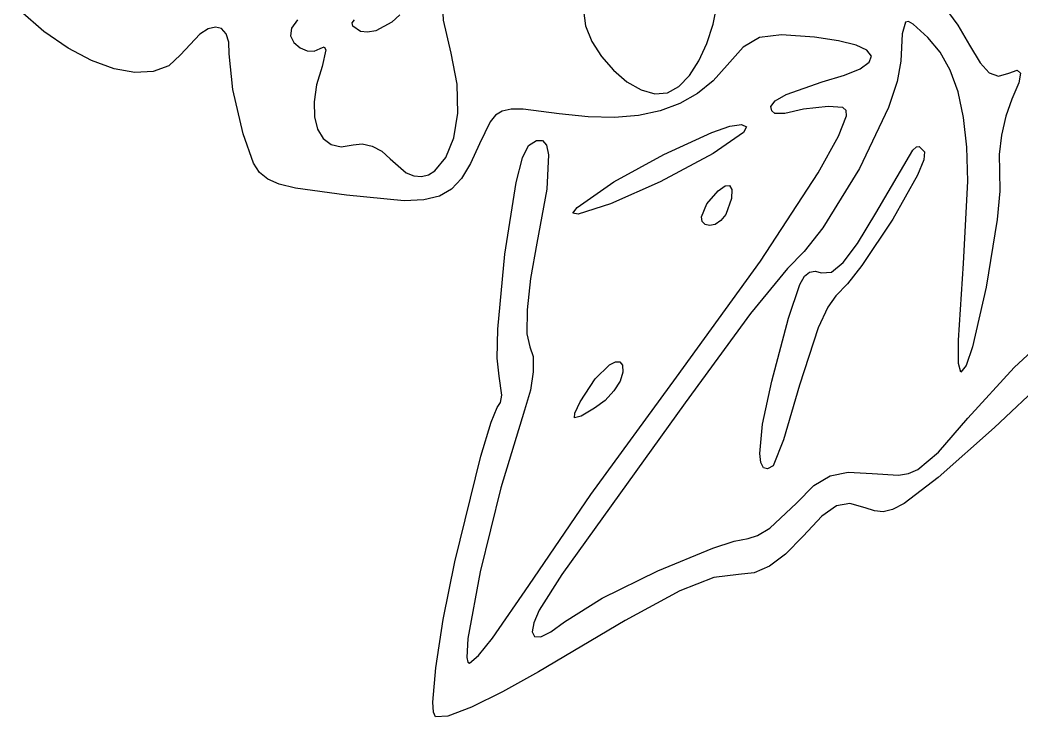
# Model space of a CAD drawing. Extents: x 9 to 1857, y 16 to 982.
# Drawn here: x 1279.9 to 1350.9, y 156.9 to 206.3 of the extents above; entities that cross this region are included whole.
import ezdxf

# ---------------------------------------------------------------- set-up
doc = ezdxf.new("R2010")
doc.units = 0

msp = doc.modelspace()

# ---------------------------------------------------------------- linework, layer by layer
at = {"layer": 'Layer 1'}
for p, q in [((1328.998974, 206.028407), (1329.289892, 207.468017)), ((1281.552078, 205.520214), (1279.8552, 206.98132)), ((1309.88225, 206.332219), (1309.824516, 207.285272)), ((1319.8116, 207.0092), (1319.947742, 205.927853)), ((1345.4144, 207.232953), (1346.34104, 205.979772)), ((1299.526447, 206.357259), (1299.108639, 205.746852)), ((1303.41313, 206.128147), (1303.5586, 206.33588)), ((1303.448212, 205.905999), (1303.41313, 206.128147)), ((1306.2189, 206.18318), (1305.0763, 205.575489)), ((1306.78072, 206.698625), (1306.2189, 206.18318)), ((1310.4141, 203.99334), (1309.88225, 206.332219)), ((1328.556863, 204.663557), (1328.998974, 206.028407)), ((1342.622825, 206.183849), (1342.393897, 205.361149)), ((1342.844821, 206.224788), (1342.622825, 206.183849)), ((1343.168291, 206.045091), (1342.844821, 206.224788)), ((1344.209, 205.10271), (1343.168291, 206.045091)), ((1283.258797, 204.340873), (1281.552078, 205.520214)), ((1292.59317, 205.331216), (1291.2308, 203.86083)), ((1293.194247, 205.70368), (1292.59317, 205.331216)), ((1293.718212, 205.833883), (1293.194247, 205.70368)), ((1294.147289, 205.721491), (1293.718212, 205.833883)), ((1294.463698, 205.366173), (1294.147289, 205.721491)), ((1294.649662, 204.767597), (1294.463698, 205.366173)), ((1299.108639, 205.746852), (1299.030714, 205.219949)), ((1304.0018, 205.52489), (1303.448212, 205.905999)), ((1304.494191, 205.469709), (1304.0018, 205.52489)), ((1305.0763, 205.575489), (1304.494191, 205.469709)), ((1319.947742, 205.927853), (1320.388991, 204.816913)), ((1342.393897, 205.361149), (1342.3028, 203.41916)), ((1346.34104, 205.979772), (1347.1797, 204.55476)), ((1294.6874, 203.92543), (1294.649662, 204.767597)), ((1299.030714, 205.219949), (1299.26, 204.75064)), ((1299.26, 204.75064), (1299.704666, 204.356162)), ((1320.388991, 204.816913), (1321.069382, 203.741296)), ((1327.987218, 203.434138), (1328.556863, 204.663557)), ((1332.289625, 205.090464), (1331.125419, 204.41072)), ((1333.848069, 205.286493), (1332.289625, 205.090464)), ((1336.172, 205.11822), (1333.848069, 205.286493)), ((1337.881109, 204.869082), (1336.172, 205.11822)), ((1339.125219, 204.555293), (1337.881109, 204.869082)), ((1345.094097, 204.059449), (1344.209, 205.10271)), ((1284.931161, 203.45542), (1283.258797, 204.340873)), ((1294.94185, 201.398554), (1294.6874, 203.92543)), ((1299.704666, 204.356162), (1300.204775, 204.140241)), ((1300.204775, 204.140241), (1300.699072, 204.117567)), ((1300.699072, 204.117567), (1301.1263, 204.30283)), ((1301.1263, 204.30283), (1301.418206, 204.423453)), ((1301.544175, 204.224741), (1301.2782, 203.03564)), ((1301.418206, 204.423453), (1301.544175, 204.224741)), ((1310.847596, 201.773914), (1310.4141, 203.99334)), ((1331.125419, 204.41072), (1329.9842, 203.12785)), ((1339.902387, 204.18812), (1339.125219, 204.555293)), ((1340.210675, 203.778834), (1339.902387, 204.18812)), ((1345.810763, 202.778261), (1345.094097, 204.059449)), ((1347.1797, 204.55476), (1347.922706, 203.287525)), ((1286.524975, 202.87598), (1284.931161, 203.45542)), ((1291.2308, 203.86083), (1290.39315, 203.094977)), ((1321.069382, 203.741296), (1321.92295, 202.76592)), ((1327.313702, 202.400819), (1327.987218, 203.434138)), ((1339.412844, 202.87899), (1340.048141, 203.338701)), ((1340.048141, 203.338701), (1340.210675, 203.778834)), ((1342.3028, 203.41916), (1342.05051, 201.973235)), ((1347.922706, 203.287525), (1348.5732, 202.577925)), ((1287.996042, 202.614677), (1286.524975, 202.87598)), ((1289.300166, 202.683634), (1287.996042, 202.614677)), ((1290.39315, 203.094977), (1289.300166, 202.683634)), ((1301.2782, 203.03564), (1300.878523, 201.728571)), ((1321.92295, 202.76592), (1322.883731, 201.955701)), ((1329.9842, 203.12785), (1328.997895, 202.027864)), ((1338.302844, 202.410971), (1339.412844, 202.87899)), ((1346.361884, 201.240686), (1345.810763, 202.778261)), ((1348.5732, 202.577925), (1349.221744, 202.36139)), ((1349.221744, 202.36139), (1349.9589, 202.57335)), ((1349.9589, 202.57335), (1350.552888, 202.769398)), ((1350.552888, 202.769398), (1350.7841, 202.553853)), ((1350.7841, 202.553853), (1350.657638, 201.88357)), ((1310.896358, 199.73536), (1310.847596, 201.773914)), ((1322.883731, 201.955701), (1323.885759, 201.375557)), ((1326.559975, 201.624269), (1327.313702, 202.400819)), ((1328.997895, 202.027864), (1327.883744, 201.123622)), ((1334.178162, 201.060203), (1336.7162, 201.94591)), ((1336.7162, 201.94591), (1338.302844, 202.410971)), ((1342.05051, 201.973235), (1341.423356, 200.123207)), ((1350.657638, 201.88357), (1350.1786, 200.71541)), ((1295.6826, 198.26489), (1294.94185, 201.398554)), ((1300.878523, 201.728571), (1300.6978, 200.531214)), ((1323.885759, 201.375557), (1324.863071, 201.090404)), ((1324.863071, 201.090404), (1325.7497, 201.16516)), ((1325.7497, 201.16516), (1326.559975, 201.624269)), ((1327.883744, 201.123622), (1326.633964, 200.41287)), ((1333.395889, 200.596371), (1334.178162, 201.060203)), ((1346.75035, 199.428264), (1346.361884, 201.240686)), ((1300.6978, 200.531214), (1300.723027, 199.476306)), ((1326.633964, 200.41287), (1325.240775, 199.893358)), ((1333.0967, 200.19515), (1333.395889, 200.596371)), ((1350.1786, 200.71541), (1349.749539, 199.524547)), ((1310.613744, 197.97038), (1310.896358, 199.73536)), ((1314.047412, 199.878546), (1313.569985, 199.591597)), ((1314.675314, 200.007908), (1314.047412, 199.878546)), ((1315.515333, 200.002899), (1314.675314, 200.007908)), ((1318.0783, 199.68264), (1315.515333, 200.002899)), ((1320.122939, 199.459724), (1318.0783, 199.68264)), ((1325.240775, 199.893358), (1323.696395, 199.562831)), ((1333.159834, 199.893985), (1333.0967, 200.19515)), ((1333.364925, 199.702661), (1333.159834, 199.893985)), ((1334.0728, 199.7128), (1333.364925, 199.702661)), ((1335.401387, 200.009081), (1334.0728, 199.7128)), ((1337.1619, 200.20538), (1335.401387, 200.009081)), ((1338.194336, 200.132319), (1337.1619, 200.20538)), ((1338.422788, 199.917951), (1338.194336, 200.132319)), ((1338.451412, 199.53221), (1338.422788, 199.917951)), ((1341.423356, 200.123207), (1339.36375, 195.794662)), ((1300.723027, 199.476306), (1300.9412, 198.596583)), ((1313.181386, 199.123843), (1312.4241, 197.55305)), ((1313.569985, 199.591597), (1313.181386, 199.123843)), ((1321.993044, 199.419037), (1320.122939, 199.459724)), ((1323.696395, 199.562831), (1321.993044, 199.419037)), ((1330.177048, 198.794981), (1331.0013, 198.92515)), ((1331.0013, 198.92515), (1331.358672, 198.75108)), ((1337.885233, 198.088164), (1338.451412, 199.53221)), ((1346.979047, 197.322535), (1346.75035, 199.428264)), ((1349.749539, 199.524547), (1349.441238, 198.165261)), ((1296.408525, 196.190994), (1295.6826, 198.26489)), ((1300.9412, 198.596583), (1301.339317, 197.924781)), ((1325.5048, 196.802671), (1328.893016, 198.350762)), ((1328.893016, 198.350762), (1330.177048, 198.794981)), ((1331.141225, 198.348569), (1328.9872, 196.86361)), ((1331.358672, 198.75108), (1331.141225, 198.348569)), ((1301.339317, 197.924781), (1301.904375, 197.493637)), ((1301.904375, 197.493637), (1302.62337, 197.335888)), ((1302.62337, 197.335888), (1303.4833, 197.48427)), ((1303.4826, 197.48432), (1304.122859, 197.552514)), ((1303.4833, 197.48427), (1303.4826, 197.48432)), ((1304.122859, 197.552514), (1304.829325, 197.388465)), ((1310.053112, 196.571675), (1310.613744, 197.97038)), ((1312.4241, 197.55305), (1311.78724, 196.160479)), ((1315.906, 197.43501), (1316.472249, 197.789232)), ((1316.472249, 197.789232), (1316.898002, 197.796872)), ((1316.898002, 197.796872), (1317.183337, 197.456989)), ((1336.4479, 195.48329), (1337.885233, 198.088164)), ((1349.441238, 198.165261), (1349.282467, 196.805032)), ((1304.829325, 197.388465), (1305.516178, 197.024676)), ((1305.516178, 197.024676), (1306.0976, 196.49365)), ((1315.48428, 196.567923), (1315.906, 197.43501)), ((1317.183337, 197.456989), (1317.328338, 196.768639)), ((1317.328338, 196.768639), (1317.197655, 194.342763)), ((1321.955034, 194.845862), (1325.5048, 196.802671)), ((1328.9872, 196.86361), (1325.230466, 194.867959)), ((1340.5194, 192.62957), (1343.153613, 197.091605)), ((1343.153613, 197.091605), (1343.411833, 197.343875)), ((1343.411833, 197.343875), (1343.604558, 197.369727)), ((1343.604558, 197.369727), (1343.9828, 196.97993)), ((1343.9828, 196.97993), (1343.941051, 196.421705)), ((1347.050863, 194.905039), (1346.979047, 197.322535)), ((1349.282467, 196.805032), (1349.302, 195.61134)), ((1296.833053, 195.527689), (1296.408525, 196.190994)), ((1306.0976, 196.49365), (1307.236708, 195.500233)), ((1309.267824, 195.631948), (1310.053112, 196.571675)), ((1311.78724, 196.160479), (1311.155742, 195.097365)), ((1315.039097, 194.810806), (1315.48428, 196.567923)), ((1343.941051, 196.421705), (1343.486398, 195.333425)), ((1297.413, 195.045324), (1296.833053, 195.527689)), ((1307.236708, 195.500233), (1307.78538, 195.285725)), ((1308.311236, 195.2439), (1308.807607, 195.36317)), ((1308.807607, 195.36317), (1309.267824, 195.631948)), ((1332.349962, 189.2287), (1336.4479, 195.48329)), ((1339.36375, 195.794662), (1336.762569, 191.601167)), ((1349.302, 195.61134), (1349.309226, 194.185012)), ((1298.234147, 194.692781), (1297.413, 195.045324)), ((1299.382275, 194.418944), (1298.234147, 194.692781)), ((1307.78538, 195.285725), (1308.311236, 195.2439)), ((1311.155742, 195.097365), (1310.449663, 194.332738)), ((1314.2183, 189.732683), (1315.039097, 194.810806)), ((1319.3621, 193.04532), (1321.955034, 194.845862)), ((1325.230466, 194.867959), (1321.7082, 193.302226)), ((1343.486398, 195.333425), (1341.738388, 192.215951)), ((1346.7354, 189.06091), (1347.050863, 194.905039)), ((1303.0026, 193.90292), (1299.382275, 194.418944)), ((1310.449663, 194.332738), (1309.589062, 193.835626)), ((1317.197655, 194.342763), (1316.5066, 190.5117)), ((1328.558738, 193.307711), (1329.3533, 194.22204)), ((1329.3533, 194.22204), (1329.85307, 194.565409)), ((1329.85307, 194.565409), (1330.166363, 194.596368)), ((1330.166363, 194.596368), (1330.311223, 194.304635)), ((1330.311223, 194.304635), (1330.3057, 193.67993)), ((1349.309226, 194.185012), (1349.124214, 192.181295)), ((1307.084527, 193.520067), (1303.0026, 193.90292)), ((1308.493997, 193.57506), (1307.084527, 193.520067)), ((1309.589062, 193.835626), (1308.493997, 193.57506)), ((1321.7082, 193.302226), (1319.419159, 192.562613)), ((1328.1763, 192.37491), (1328.558738, 193.307711)), ((1330.3057, 193.67993), (1329.903888, 192.541976)), ((1319.04921, 192.626414), (1319.3621, 193.04532)), ((1319.419159, 192.562613), (1319.04921, 192.626414)), ((1319.3621, 193.04532), (1319.3621, 193.04532)), ((1329.903888, 192.541976), (1329.543752, 192.103483)), ((1339.229217, 190.487885), (1340.5194, 192.62957)), ((1328.224005, 192.03946), (1328.1763, 192.37491)), ((1328.1763, 192.37491), (1328.1763, 192.37491)), ((1328.419488, 191.825439), (1328.224005, 192.03946)), ((1328.731502, 191.750624), (1328.419488, 191.825439)), ((1329.1288, 191.83279), (1328.731502, 191.750624)), ((1329.543752, 192.103483), (1329.1288, 191.83279)), ((1341.738388, 192.215951), (1339.538783, 188.926017)), ((1349.124214, 192.181295), (1348.361138, 187.392911)), ((1336.762569, 191.601167), (1335.458446, 189.91995)), ((1316.5066, 190.5117), (1316.053506, 187.998625)), ((1338.210112, 189.123721), (1339.229217, 190.487885)), ((1313.723528, 184.413048), (1314.2183, 189.732683)), ((1335.458446, 189.91995), (1334.2584, 188.71036)), ((1326.4041, 180.99759), (1332.349962, 189.2287)), ((1337.387752, 188.454997), (1338.210112, 189.123721)), ((1346.383525, 183.636305), (1346.7354, 189.06091)), ((1334.2584, 188.71036), (1331.649, 185.515564)), ((1335.481362, 188.169665), (1335.834464, 188.458873)), ((1335.834464, 188.458873), (1336.225781, 188.511977)), ((1336.225781, 188.511977), (1336.6878, 188.39963)), ((1336.6878, 188.39963), (1337.387752, 188.454997)), ((1339.538783, 188.926017), (1338.519638, 187.622161)), ((1316.053506, 187.998625), (1315.80865, 185.77556)), ((1334.326467, 185.178894), (1335.133987, 187.573701)), ((1335.133987, 187.573701), (1335.481362, 188.169665)), ((1338.519638, 187.622161), (1337.6876, 186.76213)), ((1348.361138, 187.392911), (1347.380092, 183.148617)), ((1337.6876, 186.76213), (1337.119808, 185.961472)), ((1315.80865, 185.77556), (1315.788344, 184.083608)), ((1331.649, 185.515564), (1327.017, 179.18843)), ((1337.119808, 185.961472), (1336.444513, 184.502562)), ((1333.152, 180.70923), (1334.326467, 185.178894)), ((1313.685876, 182.354041), (1313.723528, 184.413048)), ((1315.788344, 184.083608), (1316.0089, 183.16387)), ((1336.444513, 184.502562), (1335.1097, 180.4398)), ((1350.327175, 181.678156), (1353.094, 184.26042)), ((1346.398294, 181.974684), (1346.383525, 183.636305)), ((1316.0089, 183.16387), (1316.238603, 182.468487)), ((1347.380092, 183.148617), (1346.922619, 181.825012)), ((1313.8347, 181.06431), (1313.685876, 182.354041)), ((1316.238603, 182.468487), (1316.24295, 181.387398)), ((1320.640867, 180.876832), (1321.655588, 181.874023)), ((1321.655588, 181.874023), (1322.071233, 182.088211)), ((1322.071233, 182.088211), (1322.387089, 182.086035)), ((1322.387089, 182.086035), (1322.574173, 181.847424)), ((1346.5484, 181.35084), (1346.398294, 181.974684)), ((1316.24295, 181.387398), (1316.034522, 180.068404)), ((1322.6035, 181.35231), (1322.403681, 180.715488)), ((1322.574173, 181.847424), (1322.6035, 181.35231)), ((1346.922619, 181.825012), (1346.5484, 181.35084)), ((1347.064, 178.09243), (1350.327175, 181.678156)), ((1314.006775, 179.727955), (1313.8347, 181.06431)), ((1319.5748, 179.25502), (1320.640867, 180.876832)), ((1320.32855, 172.68056), (1326.4041, 180.99759)), ((1322.403681, 180.715488), (1321.957675, 180.021789)), ((1332.497003, 177.66862), (1333.152, 180.70926)), ((1333.152, 180.70926), (1333.152, 180.70923)), ((1335.1097, 180.4398), (1333.989525, 176.554744)), ((1352.591098, 180.876078), (1348.9387, 177.43496)), ((1313.9076, 179.195935), (1314.006775, 179.727955)), ((1316.034522, 180.068404), (1315.6259, 178.65931)), ((1321.957675, 180.021789), (1321.331406, 179.354998)), ((1313.6912, 178.8515), (1313.9076, 179.195935)), ((1327.017, 179.18843), (1318.2696, 166.99903)), ((1319.179642, 178.446623), (1319.5748, 179.25502)), ((1319.5748, 179.25502), (1319.5748, 179.25502)), ((1321.331406, 179.354998), (1320.5908, 178.7989)), ((1313.249305, 177.817539), (1313.6912, 178.8515)), ((1315.6259, 178.65931), (1313.931273, 173.157531)), ((1319.176538, 178.119423), (1319.179642, 178.446623)), ((1320.5908, 178.7989), (1319.626564, 178.245991)), ((1312.536163, 175.40807), (1313.249305, 177.817539)), ((1319.626564, 178.245991), (1319.176538, 178.119423)), ((1332.298325, 175.586764), (1332.497003, 177.66862)), ((1344.9621, 175.679109), (1347.064, 178.09243)), ((1348.9387, 177.43496), (1344.940127, 173.884388)), ((1333.989525, 176.554744), (1333.2622, 174.72237)), ((1332.369502, 174.938424), (1332.298325, 175.586764)), ((1343.50805, 174.44056), (1344.9621, 175.679109)), ((1310.69, 167.9), (1312.536163, 175.40807)), ((1332.554034, 174.569433), (1332.369502, 174.938424)), ((1332.851681, 174.493009), (1332.554034, 174.569433)), ((1333.2622, 174.72237), (1332.851681, 174.493009)), ((1337.280913, 174.01231), (1338.578889, 174.270274)), ((1338.578889, 174.270274), (1340.2686, 174.17695)), ((1340.2686, 174.17695), (1342.133125, 174.049076)), ((1342.133125, 174.049076), (1342.846242, 174.159417)), ((1342.846242, 174.159417), (1343.50805, 174.44056)), ((1336.13753, 173.309761), (1337.280913, 174.01231)), ((1344.940127, 173.884388), (1342.534713, 172.03247)), ((1313.931273, 173.157531), (1312.470337, 167.191581)), ((1315.9186, 166.21939), (1320.32855, 172.68056)), ((1334.9116, 172.06933), (1336.13753, 173.309761)), ((1333.005463, 170.301949), (1334.9116, 172.06933)), ((1338.688141, 172.033803), (1337.732425, 171.868258)), ((1339.7839, 171.72992), (1338.688141, 172.033803)), ((1342.534713, 172.03247), (1341.716982, 171.61111)), ((1337.732425, 171.868258), (1336.698672, 171.134733)), ((1340.426559, 171.512793), (1339.7839, 171.72992)), ((1341.042592, 171.455537), (1340.426559, 171.512793)), ((1341.716982, 171.61111), (1341.042592, 171.455537)), ((1336.698672, 171.134733), (1335.3688, 169.73468)), ((1332.139361, 169.758815), (1333.005463, 170.301949)), ((1328.967142, 168.864938), (1330.478994, 169.361726)), ((1330.478994, 169.361726), (1331.4813, 169.55282)), ((1331.4813, 169.55282), (1332.139361, 169.758815)), ((1335.3688, 169.73468), (1334.125783, 168.455487)), ((1325.076388, 167.253766), (1328.967142, 168.864938)), ((1334.125783, 168.455487), (1332.993438, 167.598578)), ((1309.860309, 163.814054), (1310.6922, 167.90046)), ((1310.6922, 167.90046), (1310.69, 167.9)), ((1312.470337, 167.191581), (1311.613883, 162.471346)), ((1318.2696, 166.99903), (1316.66063, 164.473594)), ((1321.132214, 165.318274), (1325.076388, 167.253766)), ((1330.8028, 166.99693), (1329.050897, 166.793708)), ((1331.907273, 167.125282), (1330.8028, 166.99693)), ((1332.993438, 167.598578), (1331.907273, 167.125282)), ((1329.050897, 166.793708), (1326.6308, 165.83386)), ((1313.35915, 162.479965), (1315.9186, 166.21939)), ((1326.6308, 165.83386), (1322.747153, 163.730937)), ((1318.4578, 163.65743), (1321.132214, 165.318274)), ((1316.66063, 164.473594), (1316.274098, 163.566249)), ((1309.323375, 160.37758), (1309.860309, 163.814054)), ((1316.274098, 163.566249), (1316.164163, 162.93165)), ((1322.747153, 163.730937), (1316.6046, 160.09849)), ((1317.478642, 162.933062), (1318.4598, 163.65818)), ((1318.4598, 163.65818), (1318.4578, 163.65743)), ((1316.164163, 162.93165), (1316.329294, 162.59667)), ((1316.767964, 162.588183), (1317.478642, 162.933062)), ((1311.613883, 162.471346), (1311.528208, 161.11271)), ((1312.360619, 161.257122), (1313.35915, 162.479965)), ((1316.329294, 162.59667), (1316.767964, 162.588183)), ((1311.7327, 160.70671), (1312.360619, 161.257122)), ((1311.528208, 161.11271), (1311.591286, 160.777272)), ((1311.591286, 160.777272), (1311.7327, 160.70671)), ((1309.126678, 157.952046), (1309.323375, 160.37758)), ((1316.6046, 160.09849), (1314.071958, 158.670538)), ((1314.071958, 158.670538), (1311.853463, 157.591215)), ((1309.170069, 157.231196), (1309.126678, 157.952046)), ((1309.3155, 156.89846), (1309.170069, 157.231196)), ((1311.853463, 157.591215), (1310.188261, 156.965523)), ((1310.188261, 156.965523), (1309.3155, 156.89846))]:
    msp.add_line(p, q, dxfattribs=at)

doc.saveas('drawing.dxf')
